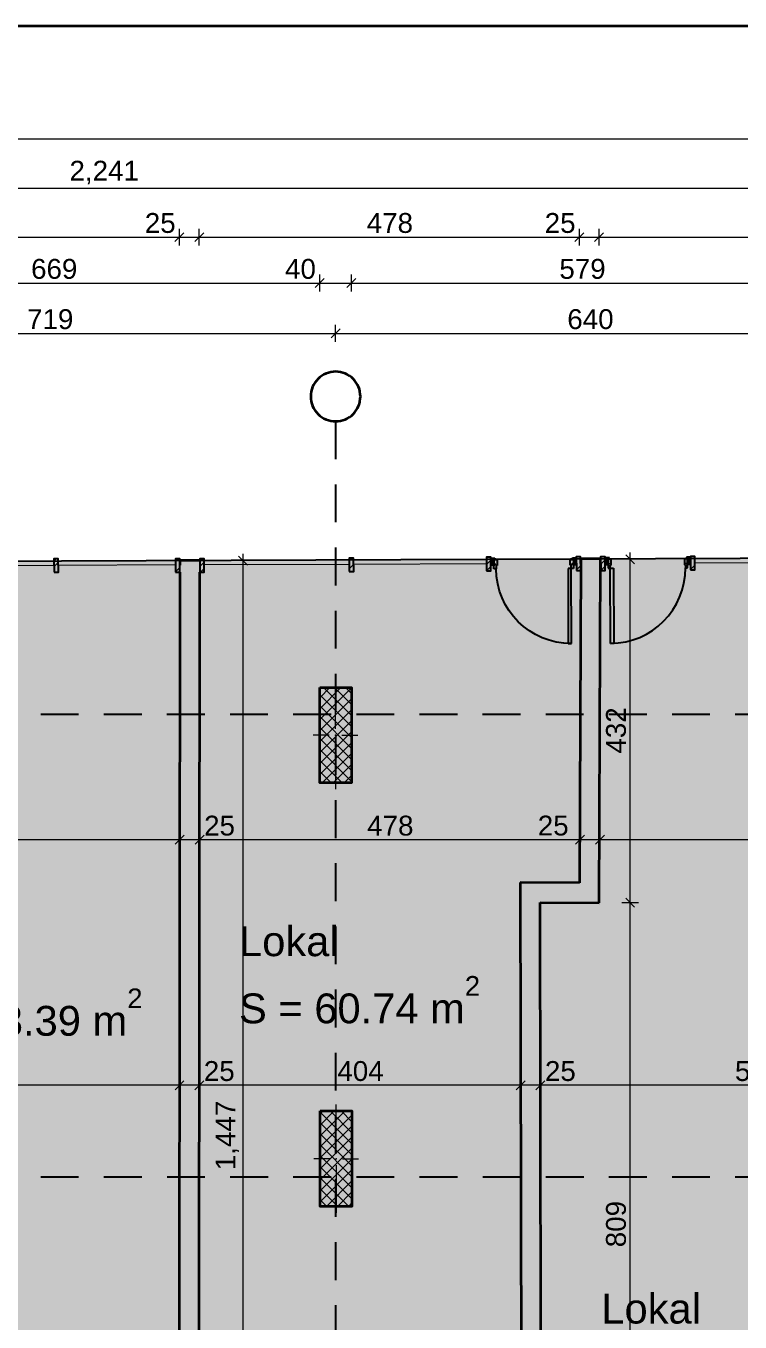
# Model space of a CAD drawing. Header units: millimetres. Extents: x -117066 to -55301, y -75598 to 14871.
# Drawn here: x -85134 to -76155, y -3110 to 13183 of the extents above; entities that cross this region are included whole.
import ezdxf

# ---------------------------------------------------------------- set-up
doc = ezdxf.new("R2010")
doc.units = ezdxf.units.MM
doc.header["$MEASUREMENT"] = 0
doc.linetypes.add('Long Dashed', pattern=[793.749976, 476.249993, -317.499983])
for name, color, linetype in [('A - Alumil', 7, 'Continuous'), ('A - Dimensionimi', 7, 'Continuous'), ('A - Muret', 7, 'Continuous'), ('A - Pllaka Perdhes', 7, 'Continuous'), ('A - Shtyllat', 7, 'Continuous')]:
    doc.layers.add(name, color=color, linetype=linetype)
for name, color, linetype, lineweight, true_color in [('A - Alumil_Pen_No__102', 7, 'Continuous', 13, 0xcccccc), ('A - Fill Zone_Pen_No__105', 7, 'Continuous', 13, 0xcae6ff), ('A - Fill Zone_Pen_No__111', 7, 'Continuous', 13, 0xccccff), ('A - Fill Zone_Pen_No__119', 7, 'Continuous', 13, 0xdecbcb), ('A - Muret_Pen_No__102', 7, 'Continuous', 13, 0xcccccc), ('A - Muret_Pen_No__159', 7, 'Continuous', 0, 0x97c9ff), ('A - Muret_Pen_No__179', 7, 'Continuous', 13, 0xb7d9ff), ('Drawing & Figure_Pen_No__58', 7, 'Continuous', 25, 0xdf0000)]:
    doc.layers.add(name, color=color, linetype=linetype, lineweight=lineweight, true_color=true_color)
for name, color, linetype, lineweight in [('A - Alumil_Pen_No__42', 8, 'Continuous', 25), ('A - Dimensionimi_Pen_No__1', 7, 'Continuous', 13), ('A - Fill Zone_Pen_No__1', 7, 'Continuous', 13), ('A - Muret_Pen_No__7', 7, 'Continuous', 35), ('A - Pllaka Perdhes_Pen_No__42', 8, 'Continuous', 25), ('A - Shtyllat_Pen_No__1', 7, 'Continuous', 13), ('A - Shtyllat_Pen_No__7', 7, 'Continuous', 35), ('ARCHICAD Doors_Pen_No__42', 8, 'Continuous', 25), ('Drawing & Figure_Pen_No__7', 7, 'Continuous', 35)]:
    doc.layers.add(name, color=color, linetype=linetype, lineweight=lineweight)
doc.styles.add('GENERATED_STYLE_1', font='arial.ttf')
doc.styles.add('GENERATED_STYLE_2', font='arial.ttf')
doc.dimstyles.new('GENERATED_STYLE__1', dxfattribs={"dimtxt": 249.749994, "dimasz": 106.875, "dimexe": 0.18, "dimexo": 100000, "dimgap": 0.09, "dimtad": 1, "dimtih": 1, "dimtoh": 1, "dimdec": 0, "dimlfac": 0.1, "dimzin": 0, "dimdsep": 46, "dimtxsty": 'GENERATED_STYLE_1', "dimblk": 'ARROWHEAD_6', "dimblk1": 'ARROWHEAD_6', "dimblk2": 'ARROWHEAD_6', "dimcen": 0.09, "dimclrd": 7, "dimclre": 7, "dimclrt": 7, "dimadec": 0, "dimazin": 0, "dimtfac": 1, "dimtdec": 4, "dimtmove": 0, "dimatfit": 3, "dimfxl": 0, "dimtolj": 1, "dimtzin": 0, "dimarcsym": 0})
doc.dimstyles.new('GENERATED_STYLE__2', dxfattribs={"dimtxt": 249.749994, "dimasz": 106.875, "dimexe": 0.18, "dimexo": 100000, "dimgap": 0.09, "dimtad": 1, "dimdec": 0, "dimlfac": 0.1, "dimzin": 0, "dimdsep": 46, "dimtxsty": 'GENERATED_STYLE_1', "dimblk": 'ARROWHEAD_6', "dimblk1": 'ARROWHEAD_6', "dimblk2": 'ARROWHEAD_6', "dimcen": 0.09, "dimclrd": 7, "dimclre": 7, "dimclrt": 7, "dimadec": 0, "dimazin": 0, "dimtfac": 1, "dimtdec": 4, "dimtmove": 0, "dimatfit": 3, "dimfxl": 0, "dimtolj": 1, "dimtzin": 0, "dimarcsym": 0})
doc.dimstyles.new('GENERATED_STYLE__3', dxfattribs={"dimtxt": 249.749994, "dimasz": 106.875, "dimexe": 0.18, "dimexo": 100000, "dimgap": 0.09, "dimtad": 1, "dimtih": 1, "dimtoh": 1, "dimdec": 0, "dimlfac": 0.1, "dimzin": 0, "dimdsep": 46, "dimtxsty": 'GENERATED_STYLE_1', "dimblk": 'ARROWHEAD_6', "dimblk1": 'ARROWHEAD_6', "dimblk2": 'ARROWHEAD_6', "dimcen": 0.09, "dimclrd": 7, "dimclre": 7, "dimclrt": 7, "dimadec": 0, "dimazin": 0, "dimtfac": 1, "dimtdec": 4, "dimtmove": 2, "dimatfit": 3, "dimfxl": 0, "dimtolj": 1, "dimtzin": 0, "dimarcsym": 0})
pattern_1 = [(45, (0, 0), (-68.94291, 68.94291), []), (135, (0, 0), (68.94291, 68.94291), [])]
pattern_2 = [(45, (0, 0), (-119.32427, 119.32427), []), (45, (-39.77, 39.77), (-119.32427, 119.32427), [])]

# ---------------------------------------------------------------- blocks, each defined once
blk = doc.blocks.new('Slab_1', base_point=(-92053, -16118))
at = {"layer": 'A - Pllaka Perdhes_Pen_No__42', "color": 8, "linetype": 'Continuous', "lineweight": 25, "flags": 128}
blk.add_lwpolyline([(-92053, -16118), (-92055, -15635), (-72965, -15608), (-72954, 6503), (-95363, 6411), (-95364, 4851), (-105764, 4831), (-105729, -19476), (-97819, -19474)], close=True, dxfattribs=at)
blk = doc.blocks.new('Wall_21', base_point=(-83072, 6462))
at = {"layer": 'A - Muret_Pen_No__102', "linetype": 'Continuous', "lineweight": 0, "true_color": 0xcccccc}
blk.add_hatch(color=254, dxfattribs=at).paths.add_polyline_path([(-83211, -8012), (-82961, -8010), (-82947, 6315), (-82948, 6462), (-83197, 6462), (-83197, 6403), (-83197, 6316), (-83197, 6316)])
at = {"layer": 'A - Muret_Pen_No__7', "color": 7, "linetype": 'Continuous', "lineweight": 35, "flags": 128}
for points in [[(-83197, 6462), (-83197, 6403)], [(-82947, 6462), (-83197, 6462)], [(-83197, 6316), (-83211, -8012)], [(-82961, -8010), (-82947, 6315)]]:
    blk.add_lwpolyline(points, dxfattribs=at)
blk = doc.blocks.new('Wall_25', base_point=(-78655, -5933))
at = {"layer": 'A - Muret_Pen_No__102', "linetype": 'Continuous', "lineweight": 0, "true_color": 0xcccccc}
blk.add_hatch(color=254, dxfattribs=at).paths.add_polyline_path([(-78655, -5933), (-78669, 2165), (-78919, 2417), (-78905, -5685)])
at = {"layer": 'A - Muret_Pen_No__7', "color": 7, "linetype": 'Continuous', "lineweight": 35, "flags": 128}
for points in [[(-78919, 2417), (-78905, -5685)], [(-78655, -5933), (-78669, 2165)]]:
    blk.add_lwpolyline(points, dxfattribs=at)
blk = doc.blocks.new('Wall_26', base_point=(-78669, 2165))
at = {"layer": 'A - Muret_Pen_No__102', "linetype": 'Continuous', "lineweight": 0, "true_color": 0xcccccc}
blk.add_hatch(color=254, dxfattribs=at).paths.add_polyline_path([(-78669, 2165), (-77926, 2160), (-78175, 2412), (-78919, 2417)])
at = {"layer": 'A - Muret_Pen_No__7', "color": 7, "linetype": 'Continuous', "lineweight": 35, "flags": 128}
for points in [[(-78175, 2412), (-78919, 2417)], [(-78669, 2165), (-77926, 2160)]]:
    blk.add_lwpolyline(points, dxfattribs=at)
blk = doc.blocks.new('Wall_27', base_point=(-77926, 2160))
at = {"layer": 'A - Muret_Pen_No__102', "linetype": 'Continuous', "lineweight": 0, "true_color": 0xcccccc}
blk.add_hatch(color=254, dxfattribs=at).paths.add_polyline_path([(-77926, 2160), (-77908, 6483), (-78158, 6484), (-78175, 2412)])
at = {"layer": 'A - Muret_Pen_No__7', "color": 7, "linetype": 'Continuous', "lineweight": 35, "flags": 128}
for points in [[(-78158, 6484), (-78175, 2412)], [(-77908, 6483), (-78158, 6484)], [(-77926, 2160), (-77908, 6483)]]:
    blk.add_lwpolyline(points, dxfattribs=at)
blk = doc.blocks.new('Door 22_2')
at = {"layer": 'ARCHICAD Doors_Pen_No__42', "color": 8, "linetype": 'Continuous', "lineweight": 25}
for p, q in [((432, 0), (432, 944)), ((432, 944), (472, 944)), ((472, 944), (472, 0)), ((-472, 0), (-500, 0)), ((-500, 0), (-500, -115)), ((-472, -40), (-472, 0)), ((472, 0), (432, 0)), ((500, 0), (472, 0)), ((472, 0), (472, -40)), ((500, -115), (500, 0)), ((-487, -46), (-537, -46)), ((-537, -46), (-537, -65)), ((-537, -65), (-487, -65)), ((-500, -65), (-537, -65)), ((-500, -65), (-537, -65)), ((-487, -115), (-537, -115)), ((-537, -115), (-537, -134)), ((-500, -115), (-537, -115)), ((-500, -115), (-537, -115)), ((-537, -134), (-487, -134)), ((-500, -115), (-500, -65)), ((-500, -115), (-500, -65)), ((-500, -115), (-460, -115)), ((-487, -65), (-487, -46)), ((-487, -134), (-487, -115)), ((-460, -40), (-472, -40)), ((-460, -115), (-460, -40)), ((472, -40), (460, -40)), ((460, -40), (460, -115)), ((460, -115), (500, -115)), ((537, -46), (487, -46)), ((487, -46), (487, -65)), ((487, -65), (537, -65)), ((537, -115), (487, -115)), ((487, -115), (487, -134)), ((487, -134), (537, -134)), ((500, -115), (500, -65)), ((500, -115), (500, -65)), ((500, -65), (537, -65)), ((500, -65), (537, -65)), ((500, -115), (537, -115)), ((500, -115), (537, -115)), ((537, -65), (537, -46)), ((537, -134), (537, -115))]:
    blk.add_line(p, q, dxfattribs=at)
blk.add_arc((472, 0), 944, 90, 180, dxfattribs=at)
blk = doc.blocks.new('Wall_35', base_point=(-77908, 6479))
at = {"layer": 'A - Muret_Pen_No__179', "linetype": 'Continuous', "lineweight": 0, "true_color": 0xc0dfff}
for points in [[(-77853, 6480), (-77852, 6430), (-77815, 6430), (-77816, 6480)], [(-76816, 6485), (-76815, 6435), (-76778, 6435), (-76779, 6485)], [(-76724, 6485), (-76723, 6435), (-75081, 6444), (-75082, 6494)], [(-75027, 6494), (-75026, 6444), (-73260, 6453), (-73260, 6503)], [(-73204, 6503), (-73205, 6503), (-73205, 6453), (-73204, 6453)]]:
    blk.add_hatch(color=254, dxfattribs=at).paths.add_polyline_path(points)
at = {"layer": 'A - Muret_Pen_No__159', "color": 151, "linetype": 'Continuous', "lineweight": 0, "true_color": 0x97c9ff}
for p, q in [((-77816, 6480), (-77853, 6480)), ((-77815, 6430), (-77852, 6430)), ((-77816, 6480), (-77815, 6430)), ((-76816, 6485), (-76779, 6485)), ((-76816, 6485), (-76815, 6435)), ((-76815, 6435), (-76778, 6435))]:
    blk.add_line(p, q, dxfattribs=at)
at = {"layer": 'A - Muret_Pen_No__159', "color": 151, "linetype": 'Continuous', "lineweight": 0, "true_color": 0x97c9ff, "flags": 128}
for points in [[(-77816, 6480), (-77853, 6480)], [(-77852, 6430), (-77815, 6430)], [(-76779, 6485), (-76816, 6485)], [(-76815, 6435), (-76778, 6435)], [(-75082, 6494), (-76724, 6485)], [(-76723, 6435), (-75081, 6444)], [(-73260, 6503), (-75027, 6494)], [(-75026, 6444), (-73260, 6453)], [(-73205, 6453), (-73204, 6453)], [(-73204, 6453), (-73204, 6503)]]:
    blk.add_lwpolyline(points, dxfattribs=at)
at = {"layer": 'ARCHICAD Doors_Pen_No__42', "color": 8, "linetype": 'Continuous', "lineweight": 25, "zscale": 1000, "rotation": 180.2903242309942}
blk.add_blockref('Door 22_2', (-77315, 6367), dxfattribs=at)
blk = doc.blocks.new('Wall_36', base_point=(-83072, 6461))
at = {"layer": 'A - Muret_Pen_No__179', "linetype": 'Continuous', "lineweight": 0, "true_color": 0xc0dfff}
for points in [[(-82893, 6462), (-82893, 6412), (-81069, 6418), (-81069, 6468)], [(-81014, 6468), (-81014, 6418), (-79343, 6424), (-79343, 6474)], [(-79288, 6474), (-79288, 6424), (-79251, 6424), (-79251, 6474)], [(-78251, 6478), (-78251, 6428), (-78214, 6428), (-78214, 6478)], [(-78158, 6478), (-78159, 6478), (-78159, 6428), (-78158, 6428)]]:
    blk.add_hatch(color=254, dxfattribs=at).paths.add_polyline_path(points)
at = {"layer": 'A - Muret_Pen_No__159', "color": 151, "linetype": 'Continuous', "lineweight": 0, "true_color": 0x97c9ff}
for p, q in [((-79251, 6474), (-79288, 6474)), ((-79251, 6424), (-79288, 6424)), ((-79251, 6474), (-79251, 6424)), ((-78251, 6478), (-78214, 6478)), ((-78251, 6478), (-78251, 6428)), ((-78251, 6428), (-78214, 6428))]:
    blk.add_line(p, q, dxfattribs=at)
at = {"layer": 'A - Muret_Pen_No__159', "color": 151, "linetype": 'Continuous', "lineweight": 0, "true_color": 0x97c9ff, "flags": 128}
for points in [[(-81069, 6468), (-82893, 6462)], [(-82893, 6412), (-81069, 6418)], [(-79343, 6474), (-81014, 6468)], [(-81014, 6418), (-79343, 6424)], [(-79251, 6474), (-79288, 6474)], [(-79288, 6424), (-79251, 6424)], [(-78214, 6478), (-78251, 6478)], [(-78251, 6428), (-78214, 6428)], [(-78159, 6428), (-78158, 6428)], [(-78158, 6428), (-78158, 6478)]]:
    blk.add_lwpolyline(points, dxfattribs=at)
at = {"layer": 'ARCHICAD Doors_Pen_No__42', "color": 8, "linetype": 'Continuous', "lineweight": 25, "xscale": -0.9999999999999997, "zscale": 1000, "rotation": 180.1980265860426}
blk.add_blockref('Door 22_2', (-78750, 6361), dxfattribs=at)
blk = doc.blocks.new('Wall_37', base_point=(-89282, 6436))
at = {"layer": 'A - Muret_Pen_No__179', "linetype": 'Continuous', "lineweight": 0, "true_color": 0xc0dfff}
for points in [[(-89103, 6436), (-89103, 6386), (-89066, 6387), (-89066, 6437)], [(-88066, 6441), (-88066, 6391), (-88029, 6391), (-88029, 6441)], [(-87974, 6441), (-87974, 6391), (-86496, 6398), (-86497, 6448)], [(-86442, 6448), (-86441, 6398), (-84781, 6405), (-84781, 6455)], [(-84726, 6455), (-84726, 6405), (-83252, 6412), (-83252, 6462)], [(-83197, 6462), (-83197, 6462), (-83197, 6412), (-83197, 6412)]]:
    blk.add_hatch(color=254, dxfattribs=at).paths.add_polyline_path(points)
at = {"layer": 'A - Muret_Pen_No__159', "color": 151, "linetype": 'Continuous', "lineweight": 0, "true_color": 0x97c9ff}
for p, q in [((-89066, 6437), (-89103, 6436)), ((-89066, 6387), (-89103, 6386)), ((-89066, 6437), (-89066, 6387)), ((-88066, 6441), (-88029, 6441)), ((-88066, 6441), (-88066, 6391)), ((-88066, 6391), (-88029, 6391))]:
    blk.add_line(p, q, dxfattribs=at)
at = {"layer": 'A - Muret_Pen_No__159', "color": 151, "linetype": 'Continuous', "lineweight": 0, "true_color": 0x97c9ff, "flags": 128}
for points in [[(-89066, 6437), (-89103, 6436)], [(-89103, 6386), (-89066, 6387)], [(-88029, 6441), (-88066, 6441)], [(-88066, 6391), (-88029, 6391)], [(-86497, 6448), (-87974, 6441)], [(-87974, 6391), (-86496, 6398)], [(-84781, 6455), (-86442, 6448)], [(-86441, 6398), (-84781, 6405)], [(-83252, 6462), (-84726, 6455)], [(-84726, 6405), (-83252, 6412)], [(-83197, 6412), (-83197, 6462)], [(-83197, 6412), (-83197, 6412)]]:
    blk.add_lwpolyline(points, dxfattribs=at)
at = {"layer": 'ARCHICAD Doors_Pen_No__42', "color": 8, "linetype": 'Continuous', "lineweight": 25, "zscale": 1000, "rotation": 180.2473296913974}
blk.add_blockref('Door 22_2', (-88565, 6324), dxfattribs=at)
blk = doc.blocks.new('Column_35', base_point=(-81234, -1057))
at = {"layer": 'A - Shtyllat', "linetype": 'Continuous', "lineweight": 0, "true_color": 0x000000}
h = blk.add_hatch(dxfattribs=at)
h.set_pattern_fill('Concrete_Block', color=18, style=0, pattern_type=2)
h.set_pattern_definition(pattern_1)
h.paths.add_polyline_path([(-81434, -457), (-81434, -1657), (-81034, -1657), (-81034, -457)])
at = {"layer": 'A - Shtyllat_Pen_No__1', "color": 7, "linetype": 'Continuous', "lineweight": 13}
for p, q in [((-81234, -977), (-81234, -377)), ((-81314, -1057), (-81514, -1057)), ((-81234, -1137), (-81234, -1737)), ((-81154, -1057), (-80954, -1057))]:
    blk.add_line(p, q, dxfattribs=at)
blk.add_point((-81234, -1057), dxfattribs=at)
at = {"layer": 'A - Shtyllat_Pen_No__7', "color": 7, "linetype": 'Continuous', "lineweight": 35, "flags": 128}
blk.add_lwpolyline([(-81434, -457), (-81034, -457), (-81034, -1657), (-81434, -1657)], close=True, dxfattribs=at)
blk = doc.blocks.new('Column_36', base_point=(-81240, 4267))
at = {"layer": 'A - Shtyllat', "linetype": 'Continuous', "lineweight": 0, "true_color": 0x000000}
h = blk.add_hatch(dxfattribs=at)
h.set_pattern_fill('Concrete_Block', color=18, style=0, pattern_type=2)
h.set_pattern_definition(pattern_1)
h.paths.add_polyline_path([(-81440, 4867), (-81440, 3667), (-81040, 3667), (-81040, 4867)])
at = {"layer": 'A - Shtyllat_Pen_No__1', "color": 7, "linetype": 'Continuous', "lineweight": 13}
for p, q in [((-81240, 4347), (-81240, 4947)), ((-81320, 4267), (-81520, 4267)), ((-81160, 4267), (-80960, 4267)), ((-81240, 4187), (-81240, 3587))]:
    blk.add_line(p, q, dxfattribs=at)
blk.add_point((-81240, 4267), dxfattribs=at)
at = {"layer": 'A - Shtyllat_Pen_No__7', "color": 7, "linetype": 'Continuous', "lineweight": 35, "flags": 128}
blk.add_lwpolyline([(-81440, 4867), (-81040, 4867), (-81040, 3667), (-81440, 3667)], close=True, dxfattribs=at)
blk = doc.blocks.new('Column_51', base_point=(-76751, 6430))
at = {"layer": 'A - Alumil_Pen_No__102', "linetype": 'Continuous', "lineweight": 13, "true_color": 0xcccccc}
h = blk.add_hatch(dxfattribs=at)
h.set_pattern_fill('Steel', color=254, style=0, pattern_type=2)
h.set_pattern_definition(pattern_2)
h.paths.add_polyline_path([(-76778, 6345), (-76723, 6345), (-76724, 6515), (-76779, 6515)])
at = {"layer": 'A - Alumil_Pen_No__42', "color": 8, "linetype": 'Continuous', "lineweight": 25, "flags": 128}
blk.add_lwpolyline([(-76778, 6345), (-76723, 6345), (-76724, 6515), (-76779, 6515)], close=True, dxfattribs=at)
blk = doc.blocks.new('Column_52', base_point=(-77880, 6424))
at = {"layer": 'A - Alumil_Pen_No__102', "linetype": 'Continuous', "lineweight": 13, "true_color": 0xcccccc}
h = blk.add_hatch(dxfattribs=at)
h.set_pattern_fill('Steel', color=254, style=0, pattern_type=2)
h.set_pattern_definition(pattern_2)
h.paths.add_polyline_path([(-77907, 6339), (-77852, 6339), (-77853, 6509), (-77908, 6509)])
at = {"layer": 'A - Alumil_Pen_No__42', "color": 8, "linetype": 'Continuous', "lineweight": 25, "flags": 128}
blk.add_lwpolyline([(-77907, 6339), (-77852, 6339), (-77853, 6509), (-77908, 6509)], close=True, dxfattribs=at)
blk = doc.blocks.new('Column_53', base_point=(-78186, 6424))
at = {"layer": 'A - Alumil_Pen_No__102', "linetype": 'Continuous', "lineweight": 13, "true_color": 0xcccccc}
h = blk.add_hatch(dxfattribs=at)
h.set_pattern_fill('Steel', color=254, style=0, pattern_type=2)
h.set_pattern_definition(pattern_2)
h.paths.add_polyline_path([(-78213, 6339), (-78158, 6339), (-78159, 6509), (-78214, 6509)])
at = {"layer": 'A - Alumil_Pen_No__42', "color": 8, "linetype": 'Continuous', "lineweight": 25, "flags": 128}
blk.add_lwpolyline([(-78213, 6339), (-78158, 6339), (-78159, 6509), (-78214, 6509)], close=True, dxfattribs=at)
blk = doc.blocks.new('Column_54', base_point=(-79315, 6418))
at = {"layer": 'A - Alumil_Pen_No__102', "linetype": 'Continuous', "lineweight": 13, "true_color": 0xcccccc}
h = blk.add_hatch(dxfattribs=at)
h.set_pattern_fill('Steel', color=254, style=0, pattern_type=2)
h.set_pattern_definition(pattern_2)
h.paths.add_polyline_path([(-79342, 6333), (-79287, 6334), (-79288, 6504), (-79343, 6503)])
at = {"layer": 'A - Alumil_Pen_No__42', "color": 8, "linetype": 'Continuous', "lineweight": 25, "flags": 128}
blk.add_lwpolyline([(-79342, 6333), (-79287, 6334), (-79288, 6504), (-79343, 6503)], close=True, dxfattribs=at)
blk = doc.blocks.new('Column_55', base_point=(-81041, 6410))
at = {"layer": 'A - Alumil_Pen_No__102', "linetype": 'Continuous', "lineweight": 13, "true_color": 0xcccccc}
h = blk.add_hatch(dxfattribs=at)
h.set_pattern_fill('Steel', color=254, style=0, pattern_type=2)
h.set_pattern_definition(pattern_2)
h.paths.add_polyline_path([(-81068, 6325), (-81013, 6325), (-81014, 6495), (-81069, 6495)])
at = {"layer": 'A - Alumil_Pen_No__42', "color": 8, "linetype": 'Continuous', "lineweight": 25, "flags": 128}
blk.add_lwpolyline([(-81068, 6325), (-81013, 6325), (-81014, 6495), (-81069, 6495)], close=True, dxfattribs=at)
blk = doc.blocks.new('Column_56', base_point=(-82920, 6400))
at = {"layer": 'A - Alumil_Pen_No__102', "linetype": 'Continuous', "lineweight": 13, "true_color": 0xcccccc}
h = blk.add_hatch(dxfattribs=at)
h.set_pattern_fill('Steel', color=254, style=0, pattern_type=2)
h.set_pattern_definition(pattern_2)
h.paths.add_polyline_path([(-82947, 6315), (-82892, 6315), (-82893, 6485), (-82948, 6485)])
at = {"layer": 'A - Alumil_Pen_No__42', "color": 8, "linetype": 'Continuous', "lineweight": 25, "flags": 128}
blk.add_lwpolyline([(-82947, 6315), (-82892, 6315), (-82893, 6485), (-82948, 6485)], close=True, dxfattribs=at)
blk = doc.blocks.new('Column_62', base_point=(-84754, 6401))
at = {"layer": 'A - Alumil_Pen_No__102', "linetype": 'Continuous', "lineweight": 13, "true_color": 0xcccccc}
h = blk.add_hatch(dxfattribs=at)
h.set_pattern_fill('Steel', color=254, style=0, pattern_type=2)
h.set_pattern_definition(pattern_2)
h.paths.add_polyline_path([(-84781, 6316), (-84726, 6316), (-84727, 6486), (-84782, 6486)])
at = {"layer": 'A - Alumil_Pen_No__42', "color": 8, "linetype": 'Continuous', "lineweight": 25, "flags": 128}
blk.add_lwpolyline([(-84781, 6316), (-84726, 6316), (-84727, 6486), (-84782, 6486)], close=True, dxfattribs=at)
blk = doc.blocks.new('Column_63', base_point=(-83225, 6401))
at = {"layer": 'A - Alumil_Pen_No__102', "linetype": 'Continuous', "lineweight": 13, "true_color": 0xcccccc}
h = blk.add_hatch(dxfattribs=at)
h.set_pattern_fill('Steel', color=254, style=0, pattern_type=2)
h.set_pattern_definition(pattern_2)
h.paths.add_polyline_path([(-83252, 6316), (-83197, 6316), (-83197, 6486), (-83252, 6486)])
at = {"layer": 'A - Alumil_Pen_No__42', "color": 8, "linetype": 'Continuous', "lineweight": 25, "flags": 128}
blk.add_lwpolyline([(-83252, 6316), (-83197, 6316), (-83197, 6486), (-83252, 6486)], close=True, dxfattribs=at)
blk = doc.blocks.new('*D144')
at = {"layer": 'A - Dimensionimi_Pen_No__1', "color": 7, "linetype": 'Continuous', "lineweight": 13}
for p, q in [((-88372, 9375), (-88485, 9263)), ((-88428, 9213), (-88428, 9424)), ((-88428, 9319), (-81240, 9319)), ((-81184, 9375), (-81297, 9263)), ((-81240, 9213), (-81240, 9424))]:
    blk.add_line(p, q, dxfattribs=at)
at = {"layer": 'A - Dimensionimi_Pen_No__1', "color": 7, "lineweight": 13, "insert": (-85119, 9369), "char_height": 249.75, "attachment_point": 7, "style": 'GENERATED_STYLE_1'}
blk.add_mtext('\\A1;{\\pql;\\fArial|b0|i0|c0|p34;719}', dxfattribs=at)
blk = doc.blocks.new('ARROWHEAD_6')
at = {"color": 0, "linetype": 'Continuous', "lineweight": 0}
for p, q in [((0, 0), (-1, 0)), ((-0.5, -0.5), (0.5, 0.5))]:
    blk.add_line(p, q, dxfattribs=at)
blk = doc.blocks.new('*D145')
at = {"layer": 'A - Dimensionimi_Pen_No__1', "color": 7, "linetype": 'Continuous', "lineweight": 13}
for p, q in [((-81184, 9375), (-81297, 9263)), ((-81240, 9213), (-81240, 9424)), ((-81240, 9319), (-74845, 9319)), ((-74789, 9375), (-74901, 9263)), ((-74845, 9213), (-74845, 9424))]:
    blk.add_line(p, q, dxfattribs=at)
at = {"layer": 'A - Dimensionimi_Pen_No__1', "color": 7, "lineweight": 13, "insert": (-78327, 9369), "char_height": 249.75, "attachment_point": 7, "style": 'GENERATED_STYLE_1'}
blk.add_mtext('\\A1;{\\pql;\\fArial|b0|i0|c0|p34;640}', dxfattribs=at)
blk = doc.blocks.new('*D154')
at = {"layer": 'A - Dimensionimi_Pen_No__1', "color": 7, "linetype": 'Continuous', "lineweight": 13}
for p, q in [((-88073, 10008), (-88185, 9895)), ((-88129, 9846), (-88129, 10057)), ((-88129, 9951), (-81440, 9951)), ((-81384, 10008), (-81497, 9895)), ((-81440, 9846), (-81440, 10057))]:
    blk.add_line(p, q, dxfattribs=at)
at = {"layer": 'A - Dimensionimi_Pen_No__1', "color": 7, "lineweight": 13, "char_height": 249.75, "attachment_point": 7, "style": 'GENERATED_STYLE_1'}
for s, insert in [('\\A1;{\\pql;\\fArial|b0|i0|c0|p34;669}', (-85069, 10001)), ('\\A1;{\\pql;\\fArial|b0|i0|c0|p34;40}', (-81876, 10001))]:
    blk.add_mtext(s, dxfattribs=dict(at, insert=insert))
blk = doc.blocks.new('*D155')
at = {"layer": 'A - Dimensionimi_Pen_No__1', "color": 7, "linetype": 'Continuous', "lineweight": 13}
for p, q in [((-81384, 10008), (-81497, 9895)), ((-81440, 9846), (-81440, 10057)), ((-81440, 9951), (-81040, 9951)), ((-80984, 10008), (-81097, 9895)), ((-81040, 9846), (-81040, 10057))]:
    blk.add_line(p, q, dxfattribs=at)
blk = doc.blocks.new('*D156')
at = {"layer": 'A - Dimensionimi_Pen_No__1', "color": 7, "linetype": 'Continuous', "lineweight": 13}
for p, q in [((-80984, 10008), (-81097, 9895)), ((-81040, 9846), (-81040, 10057)), ((-81040, 9951), (-75245, 9951)), ((-75189, 10008), (-75302, 9895)), ((-75245, 9846), (-75245, 10057))]:
    blk.add_line(p, q, dxfattribs=at)
at = {"layer": 'A - Dimensionimi_Pen_No__1', "color": 7, "lineweight": 13, "insert": (-78427, 10001), "char_height": 249.75, "attachment_point": 7, "style": 'GENERATED_STYLE_1'}
blk.add_mtext('\\A1;{\\pql;\\fArial|b0|i0|c0|p34;579}', dxfattribs=at)
blk = doc.blocks.new('*D166')
at = {"layer": 'A - Dimensionimi_Pen_No__1', "color": 7, "linetype": 'Continuous', "lineweight": 13}
for p, q in [((-89163, 10422), (-89163, 10633)), ((-83204, 10422), (-83204, 10633)), ((-89107, 10584), (-89219, 10472)), ((-89163, 10528), (-83204, 10528)), ((-83148, 10584), (-83260, 10472))]:
    blk.add_line(p, q, dxfattribs=at)
at = {"layer": 'A - Dimensionimi_Pen_No__1', "color": 7, "lineweight": 13, "char_height": 249.75, "attachment_point": 7, "style": 'GENERATED_STYLE_1'}
for s, insert in [('\\A1;{\\pql;\\fArial|b0|i0|c0|p34;596}', (-86468, 10578)), ('\\A1;{\\pql;\\fArial|b0|i0|c0|p34;25}', (-83639, 10578))]:
    blk.add_mtext(s, dxfattribs=dict(at, insert=insert))
blk = doc.blocks.new('*D167')
at = {"layer": 'A - Dimensionimi_Pen_No__1', "color": 7, "linetype": 'Continuous', "lineweight": 13}
for p, q in [((-83204, 10422), (-83204, 10633)), ((-82954, 10422), (-82954, 10633)), ((-83148, 10584), (-83260, 10472)), ((-83204, 10528), (-82954, 10528)), ((-82898, 10584), (-83010, 10472))]:
    blk.add_line(p, q, dxfattribs=at)
blk = doc.blocks.new('*D168')
at = {"layer": 'A - Dimensionimi_Pen_No__1', "color": 7, "linetype": 'Continuous', "lineweight": 13}
for p, q in [((-82954, 10422), (-82954, 10633)), ((-78175, 10422), (-78175, 10633)), ((-82898, 10584), (-83010, 10472)), ((-82954, 10528), (-78175, 10528)), ((-78119, 10584), (-78232, 10472))]:
    blk.add_line(p, q, dxfattribs=at)
at = {"layer": 'A - Dimensionimi_Pen_No__1', "color": 7, "lineweight": 13, "char_height": 249.75, "attachment_point": 7, "style": 'GENERATED_STYLE_1'}
for s, insert in [('\\A1;{\\pql;\\fArial|b0|i0|c0|p34;478}', (-80849, 10578)), ('\\A1;{\\pql;\\fArial|b0|i0|c0|p34;25}', (-78611, 10578))]:
    blk.add_mtext(s, dxfattribs=dict(at, insert=insert))
blk = doc.blocks.new('*D169')
at = {"layer": 'A - Dimensionimi_Pen_No__1', "color": 7, "linetype": 'Continuous', "lineweight": 13}
for p, q in [((-78175, 10422), (-78175, 10633)), ((-77926, 10422), (-77926, 10633)), ((-78119, 10584), (-78232, 10472)), ((-78175, 10528), (-77926, 10528)), ((-77870, 10584), (-77983, 10472))]:
    blk.add_line(p, q, dxfattribs=at)
blk = doc.blocks.new('*D170')
at = {"layer": 'A - Dimensionimi_Pen_No__1', "color": 7, "linetype": 'Continuous', "lineweight": 13}
for p, q in [((-77926, 10422), (-77926, 10633)), ((-73204, 10422), (-73204, 10633)), ((-77870, 10584), (-77983, 10472)), ((-77926, 10528), (-73204, 10528)), ((-73148, 10584), (-73261, 10472))]:
    blk.add_line(p, q, dxfattribs=at)
at = {"layer": 'A - Dimensionimi_Pen_No__1', "color": 7, "lineweight": 13, "insert": (-75850, 10578), "char_height": 249.75, "attachment_point": 7, "style": 'GENERATED_STYLE_1'}
blk.add_mtext('\\A1;{\\pql;\\fArial|b0|i0|c0|p34;472}', dxfattribs=at)
blk = doc.blocks.new('*D173')
at = {"layer": 'A - Dimensionimi_Pen_No__1', "color": 7, "linetype": 'Continuous', "lineweight": 13}
for p, q in [((-95364, 11037), (-95364, 11248)), ((-72954, 11037), (-72954, 11248)), ((-95308, 11198), (-95420, 11086)), ((-95364, 11142), (-72954, 11142)), ((-72898, 11198), (-73011, 11086))]:
    blk.add_line(p, q, dxfattribs=at)
at = {"layer": 'A - Dimensionimi_Pen_No__1', "color": 7, "lineweight": 13, "insert": (-84586, 11192), "char_height": 249.75, "attachment_point": 7, "style": 'GENERATED_STYLE_1'}
blk.add_mtext('\\A1;{\\pql;\\fArial|b0|i0|c0|p34;2,241}', dxfattribs=at)
blk = doc.blocks.new('*D175')
at = {"layer": 'A - Dimensionimi_Pen_No__1', "color": 7, "linetype": 'Continuous', "lineweight": 13}
for p, q in [((-105848, 11764), (-105764, 11764)), ((-105707, 11820), (-105820, 11708)), ((-105764, 11658), (-105764, 11869)), ((-105764, 11764), (-70004, 11764)), ((-70061, 11708), (-69948, 11820)), ((-70004, 11658), (-70004, 11869)), ((-70004, 11764), (-69920, 11764))]:
    blk.add_line(p, q, dxfattribs=at)
at = {"layer": 'A - Dimensionimi_Pen_No__1', "color": 7, "lineweight": 13, "insert": (-88311, 11814), "char_height": 249.75, "attachment_point": 7, "style": 'GENERATED_STYLE_1'}
blk.add_mtext('\\A1;{\\pql;\\fArial|b0|i0|c0|p34;3,576}', dxfattribs=at)
blk = doc.blocks.new('*D239')
at = {"layer": 'A - Dimensionimi_Pen_No__1', "color": 7, "linetype": 'Continuous', "lineweight": 13}
for p, q in [((-73205, -132), (-78665, -133)), ((-73261, -189), (-73148, -76)), ((-73205, -27), (-73205, -238)), ((-72955, -132), (-73205, -132)), ((-73011, -189), (-72898, -76)), ((-72955, -27), (-72955, -238)), ((-72870, -132), (-72955, -132))]:
    blk.add_line(p, q, dxfattribs=at)
at = {"layer": 'A - Dimensionimi_Pen_No__1', "color": 7, "lineweight": 13, "insert": (-72898, -82), "char_height": 249.75, "attachment_point": 7, "rotation": 0.0048, "style": 'GENERATED_STYLE_1'}
blk.add_mtext('\\A1;{\\pql;\\fArial|b0|i0|c0|p34;25}', dxfattribs=at)
blk = doc.blocks.new('*D240')
at = {"layer": 'A - Dimensionimi_Pen_No__1', "color": 7, "linetype": 'Continuous', "lineweight": 13}
for p, q in [((-78665, -133), (-78914, -133)), ((-78721, -189), (-78608, -77)), ((-78665, -27), (-78665, -238)), ((-73205, -132), (-78665, -133)), ((-73261, -189), (-73148, -76)), ((-73205, -27), (-73205, -238))]:
    blk.add_line(p, q, dxfattribs=at)
at = {"layer": 'A - Dimensionimi_Pen_No__1', "color": 7, "lineweight": 13, "char_height": 249.75, "attachment_point": 7, "rotation": 0.0048, "style": 'GENERATED_STYLE_1'}
for s, insert in [('\\A1;{\\pql;\\fArial|b0|i0|c0|p34;25}', (-78608, -83)), ('\\A1;{\\pql;\\fArial|b0|i0|c0|p34;546}', (-76219, -83))]:
    blk.add_mtext(s, dxfattribs=dict(at, insert=insert))
blk = doc.blocks.new('*D241')
at = {"layer": 'A - Dimensionimi_Pen_No__1', "color": 7, "linetype": 'Continuous', "lineweight": 13}
for p, q in [((-78971, -189), (-78858, -77)), ((-78914, -27), (-78914, -238)), ((-78665, -133), (-78914, -133)), ((-78721, -189), (-78608, -77)), ((-78665, -27), (-78665, -238))]:
    blk.add_line(p, q, dxfattribs=at)
blk = doc.blocks.new('*D242')
at = {"layer": 'A - Dimensionimi_Pen_No__1', "color": 7, "linetype": 'Continuous', "lineweight": 13}
for p, q in [((-83009, -189), (-82897, -77)), ((-82953, -28), (-82953, -239)), ((-78914, -133), (-82953, -133)), ((-78971, -189), (-78858, -77)), ((-78914, -27), (-78914, -238)), ((-78665, -133), (-78914, -133))]:
    blk.add_line(p, q, dxfattribs=at)
at = {"layer": 'A - Dimensionimi_Pen_No__1', "color": 7, "lineweight": 13, "char_height": 249.75, "attachment_point": 7, "rotation": 0.0048, "style": 'GENERATED_STYLE_1'}
for s, insert in [('\\A1;{\\pql;\\fArial|b0|i0|c0|p34;25}', (-82897, -83)), ('\\A1;{\\pql;\\fArial|b0|i0|c0|p34;404}', (-81218, -83))]:
    blk.add_mtext(s, dxfattribs=dict(at, insert=insert))
blk = doc.blocks.new('*D243')
at = {"layer": 'A - Dimensionimi_Pen_No__1', "color": 7, "linetype": 'Continuous', "lineweight": 13}
for p, q in [((-83259, -189), (-83147, -77)), ((-83203, -28), (-83203, -239)), ((-82953, -133), (-83203, -133)), ((-83009, -189), (-82897, -77)), ((-82953, -28), (-82953, -239))]:
    blk.add_line(p, q, dxfattribs=at)
blk = doc.blocks.new('*D244')
at = {"layer": 'A - Dimensionimi_Pen_No__1', "color": 7, "linetype": 'Continuous', "lineweight": 13}
for p, q in [((-89219, -190), (-89107, -77)), ((-89163, -28), (-89163, -239)), ((-83203, -133), (-89163, -134)), ((-83259, -189), (-83147, -77)), ((-83203, -28), (-83203, -239)), ((-82953, -133), (-83203, -133))]:
    blk.add_line(p, q, dxfattribs=at)
at = {"layer": 'A - Dimensionimi_Pen_No__1', "color": 7, "lineweight": 13, "char_height": 249.75, "attachment_point": 7, "rotation": 0.0048, "style": 'GENERATED_STYLE_1'}
for s, insert in [('\\A1;{\\pql;\\fArial|b0|i0|c0|p34;25}', (-89107, -84)), ('\\A1;{\\pql;\\fArial|b0|i0|c0|p34;596}', (-86467, -84))]:
    blk.add_mtext(s, dxfattribs=dict(at, insert=insert))
blk = doc.blocks.new('*D254')
at = {"layer": 'A - Dimensionimi_Pen_No__1', "color": 7, "linetype": 'Continuous', "lineweight": 13}
for p, q in [((-77973, 2897), (-77861, 3009)), ((-73204, 2953), (-77917, 2953)), ((-73260, 2897), (-73148, 3009)), ((-73204, 3059), (-73204, 2848)), ((-72954, 2953), (-73204, 2953))]:
    blk.add_line(p, q, dxfattribs=at)
at = {"layer": 'A - Dimensionimi_Pen_No__1', "color": 7, "lineweight": 13, "insert": (-75845, 3003), "char_height": 249.75, "attachment_point": 7, "rotation": 0.0048, "style": 'GENERATED_STYLE_1'}
blk.add_mtext('\\A1;{\\pql;\\fArial|b0|i0|c0|p34;471}', dxfattribs=at)
blk = doc.blocks.new('*D255')
at = {"layer": 'A - Dimensionimi_Pen_No__1', "color": 7, "linetype": 'Continuous', "lineweight": 13}
for p, q in [((-78223, 2896), (-78111, 3009)), ((-78167, 3058), (-78167, 2847)), ((-77917, 2953), (-78167, 2953)), ((-77973, 2897), (-77861, 3009)), ((-77917, 3058), (-77917, 2847)), ((-73204, 2953), (-77917, 2953))]:
    blk.add_line(p, q, dxfattribs=at)
blk = doc.blocks.new('*D256')
at = {"layer": 'A - Dimensionimi_Pen_No__1', "color": 7, "linetype": 'Continuous', "lineweight": 13}
for p, q in [((-83006, 2896), (-82893, 3009)), ((-82950, 3058), (-82950, 2847)), ((-78167, 2953), (-82950, 2952)), ((-78223, 2896), (-78111, 3009)), ((-78167, 3058), (-78167, 2847)), ((-77917, 2953), (-78167, 2953))]:
    blk.add_line(p, q, dxfattribs=at)
at = {"layer": 'A - Dimensionimi_Pen_No__1', "color": 7, "lineweight": 13, "char_height": 249.75, "attachment_point": 7, "rotation": 0.0048, "style": 'GENERATED_STYLE_1'}
for s, insert in [('\\A1;{\\pql;\\fArial|b0|i0|c0|p34;25}', (-82893, 3002)), ('\\A1;{\\pql;\\fArial|b0|i0|c0|p34;478}', (-80843, 3002)), ('\\A1;{\\pql;\\fArial|b0|i0|c0|p34;25}', (-78698, 3003))]:
    blk.add_mtext(s, dxfattribs=dict(at, insert=insert))
blk = doc.blocks.new('*D257')
at = {"layer": 'A - Dimensionimi_Pen_No__1', "color": 7, "linetype": 'Continuous', "lineweight": 13}
for p, q in [((-83200, 2952), (-89160, 2952)), ((-83256, 2896), (-83143, 3009)), ((-83200, 3058), (-83200, 2847)), ((-82950, 2952), (-83200, 2952)), ((-83006, 2896), (-82893, 3009)), ((-82950, 3058), (-82950, 2847)), ((-78167, 2953), (-82950, 2952))]:
    blk.add_line(p, q, dxfattribs=at)
blk = doc.blocks.new('*D258')
at = {"layer": 'A - Dimensionimi_Pen_No__1', "color": 7, "linetype": 'Continuous', "lineweight": 13}
for p, q in [((-89216, 2896), (-89104, 3008)), ((-89160, 3057), (-89160, 2846)), ((-83200, 2952), (-89160, 2952)), ((-83256, 2896), (-83143, 3009)), ((-83200, 3058), (-83200, 2847))]:
    blk.add_line(p, q, dxfattribs=at)
at = {"layer": 'A - Dimensionimi_Pen_No__1', "color": 7, "lineweight": 13, "char_height": 249.75, "attachment_point": 7, "rotation": 0.0048, "style": 'GENERATED_STYLE_1'}
for s, insert in [('\\A1;{\\pql;\\fArial|b0|i0|c0|p34;25}', (-89104, 3002)), ('\\A1;{\\pql;\\fArial|b0|i0|c0|p34;596}', (-86464, 3002))]:
    blk.add_mtext(s, dxfattribs=dict(at, insert=insert))
blk = doc.blocks.new('*D259')
at = {"layer": 'A - Dimensionimi_Pen_No__1', "color": 7, "linetype": 'Continuous', "lineweight": 13}
for p, q in [((-89466, 2896), (-89354, 3008)), ((-89410, 3057), (-89410, 2846)), ((-89160, 2952), (-89410, 2952)), ((-89216, 2896), (-89104, 3008)), ((-89160, 3057), (-89160, 2846)), ((-83200, 2952), (-89160, 2952))]:
    blk.add_line(p, q, dxfattribs=at)
blk = doc.blocks.new('*D295')
at = {"layer": 'A - Dimensionimi_Pen_No__1', "color": 7, "linetype": 'Continuous', "lineweight": 13}
for p, q in [((-77432, 2160), (-77643, 2160)), ((-77593, 2217), (-77481, 2104)), ((-77537, -5933), (-77537, 2160)), ((-77432, -5933), (-77643, -5933)), ((-77593, -5876), (-77481, -5989))]:
    blk.add_line(p, q, dxfattribs=at)
at = {"layer": 'A - Dimensionimi_Pen_No__1', "color": 7, "lineweight": 13, "insert": (-77587, -2170), "char_height": 249.75, "attachment_point": 7, "rotation": 90, "style": 'GENERATED_STYLE_1'}
blk.add_mtext('\\A1;{\\pql;\\fArial|b0|i0|c0|p34;809}', dxfattribs=at)
blk = doc.blocks.new('*D296')
at = {"layer": 'A - Dimensionimi_Pen_No__1', "color": 7, "linetype": 'Continuous', "lineweight": 13}
for p, q in [((-77481, 6423), (-77593, 6536)), ((-77537, 6480), (-77537, 6564)), ((-77432, 6480), (-77643, 6480)), ((-77537, 2160), (-77537, 6480)), ((-77432, 2160), (-77643, 2160)), ((-77593, 2217), (-77481, 2104))]:
    blk.add_line(p, q, dxfattribs=at)
at = {"layer": 'A - Dimensionimi_Pen_No__1', "color": 7, "lineweight": 13, "insert": (-77587, 4036), "char_height": 249.75, "attachment_point": 7, "rotation": 90, "style": 'GENERATED_STYLE_1'}
blk.add_mtext('\\A1;{\\pql;\\fArial|b0|i0|c0|p34;432}', dxfattribs=at)
blk = doc.blocks.new('*D298')
at = {"layer": 'A - Dimensionimi_Pen_No__1', "color": 7, "linetype": 'Continuous', "lineweight": 13}
for p, q in [((-82348, 6406), (-82460, 6518)), ((-82404, 6462), (-82404, 6546)), ((-82299, 6462), (-82509, 6462)), ((-82404, -8010), (-82404, 6462)), ((-82460, -7954), (-82348, -8066)), ((-82299, -8010), (-82509, -8010))]:
    blk.add_line(p, q, dxfattribs=at)
at = {"layer": 'A - Dimensionimi_Pen_No__1', "color": 7, "lineweight": 13, "insert": (-82454, -1201), "char_height": 249.75, "attachment_point": 7, "rotation": 90, "style": 'GENERATED_STYLE_1'}
blk.add_mtext('\\A1;{\\pql;\\fArial|b0|i0|c0|p34;1,447}', dxfattribs=at)

msp = doc.modelspace()

# ---------------------------------------------------------------- hatches: boundary and pattern name
at = {"layer": 'A - Fill Zone_Pen_No__105', "linetype": 'Continuous', "lineweight": 0, "true_color": 0x32393f}
msp.add_hatch(color=250, dxfattribs=at).paths.add_polyline_path([(-72954.3, 6503.3), (-72954.3, -12210.3), (-81417.5, -12210.3), (-81424.3, -7447.3), (-81038.4, -7446.7), (-81040.7, -5826.6), (-78780, -5808.6), (-78794, 2291.2), (-78050.8, 2286.2), (-78032.7, 6482.4)])
at = {"layer": 'A - Fill Zone_Pen_No__111', "linetype": 'Continuous', "lineweight": 0, "true_color": 0x33333f}
msp.add_hatch(color=250, dxfattribs=at).paths.add_polyline_path([(-78032.7, 6482.4), (-78050.8, 2286.2), (-78794, 2291.2), (-78780, -5808.6), (-81040.7, -5826.6), (-81037.6, -8008.6), (-81423.5, -8009.2), (-81423.2, -8247.9), (-83085.8, -8261.2), (-83072, 6461.7)])
at = {"layer": 'A - Fill Zone_Pen_No__119', "linetype": 'Continuous', "lineweight": 0, "true_color": 0x373232}
msp.add_hatch(color=250, dxfattribs=at).paths.add_polyline_path([(-89282, 6436.2), (-89294.1, -6449.2), (-88525.5, -6455.8), (-88540.4, -8197.8), (-89562, -8195.5), (-89567.8, -10843.7), (-91032.8, -10840.5), (-91035.9, -12259.4), (-86657.1, -12269.1), (-86648, -8146.4), (-83085.9, -8154.3), (-83072, 6461.7)])

# ---------------------------------------------------------------- linework, layer by layer
at = {"layer": 'Drawing & Figure_Pen_No__58', "color": 12, "linetype": 'Long Dashed', "lineweight": 25, "true_color": 0xdf0000}
for points in [[(-81240.3, 8213.3), (-81240.3, -21247.2)], [(-109554, 4532), (-67463, 4532)], [(-109553.3, -1283.6), (-67462.3, -1283.6)]]:
    msp.add_lwpolyline(points, dxfattribs=at)
at = {"layer": 'Drawing & Figure_Pen_No__7', "color": 7, "linetype": 'Continuous', "lineweight": 35}
msp.add_lwpolyline([(-114132.4, 13183.5), (-58196.2, 13183.5)], dxfattribs=at)
msp.add_lwpolyline([(-81240.3, 8212.8, 0.4142136), (-80927.9, 8525.3, 0.4142136), (-81240.3, 8837.8, 0.4142136), (-81552.9, 8525.3, 0.4142136)], format="xyb", close=True, dxfattribs=at)

# ---------------------------------------------------------------- block references
at = {"layer": 'A - Alumil', "color": 8, "lineweight": 25}
for name, p in [('Column_62', (-84753.7, 6400.9)), ('Column_63', (-83224.6, 6400.8)), ('Column_56', (-82920.1, 6400.2)), ('Column_55', (-81041, 6409.7)), ('Column_54', (-79315.2, 6418.5)), ('Column_53', (-78186.3, 6424.2)), ('Column_52', (-77879.9, 6424.2)), ('Column_51', (-76751, 6429.9))]:
    msp.add_blockref(name, p, dxfattribs=at)
at = {"layer": 'A - Muret', "color": 151, "lineweight": 0, "true_color": 0x97c9ff}
for name, p in [('Wall_37', (-89282, 6435.6)), ('Wall_36', (-83072, 6461.2)), ('Wall_35', (-77907.7, 6479.4))]:
    msp.add_blockref(name, p, dxfattribs=at)
at = {"layer": 'A - Muret', "color": 7, "lineweight": 35}
for name, p in [('Wall_21', (-83072, 6461.7)), ('Wall_27', (-77926.4, 2160.4)), ('Wall_25', (-78654.8, -5932.6)), ('Wall_26', (-78668.8, 2165.3))]:
    msp.add_blockref(name, p, dxfattribs=at)
at = {"layer": 'A - Pllaka Perdhes', "color": 8, "linetype": 'Continuous', "lineweight": 25}
msp.add_blockref('Slab_1', (-92052.7, -16118), dxfattribs=at)
at = {"layer": 'A - Shtyllat', "color": 7, "lineweight": 35}
for name, p in [('Column_36', (-81240.3, 4266.9)), ('Column_35', (-81234.3, -1057))]:
    msp.add_blockref(name, p, dxfattribs=at)

# ---------------------------------------------------------------- texts
at = {"layer": 'A - Fill Zone_Pen_No__1', "color": 7, "lineweight": 13, "char_height": 375, "attachment_point": 7, "style": 'GENERATED_STYLE_2'}
for s, insert in [('{\\fArial|b0|i0|c0|p34;Lokal^MS = 60.74 m{\\H0.66x;\\S2^  ;}}', (-82454.2, 640.1)), ('{\\fArial|b0|i0|c0|p34;Lokal^MS = 103.39 m{\\H0.66x;\\S2^  ;}}', (-86990.4, 483.9)), ('{\\fArial|b0|i0|c0|p34;Lokal^MS = 122.17 m{\\H0.66x;\\S2^  ;}}', (-77898.8, -3978.3))]:
    msp.add_mtext(s, dxfattribs=dict(at, insert=insert))

# ---------------------------------------------------------------- dimensions: what is measured, and where the dimension line sits
at = {"layer": 'A - Dimensionimi', "color": 7, "linetype": 'Continuous', "lineweight": 13}
for base, p1, p2, picture, middle in [((-70004.3, 11763.8), (-105763.7, 11142.2), (-70004.3, 11142.2), '*D175', (-87891.4, 11938.7)), ((-72954.3, 11142.2), (-95363.9, 6440.2), (-72954.3, 6503.3), '*D173', (-84166.5, 11317.1)), ((-83203.9, 10527.9), (-89163.1, -6.6), (-83203.9, -899.6), '*D166', (-86182.2, 10702.7)), ((-78175.3, 10527.9), (-82953.9, -899.8), (-78175.3, 2412), '*D168', (-80563.3, 10702.7)), ((-73204.3, 10527.9), (-77926.4, 2160.4), (-73204.3, 6503.3), '*D170', (-75564, 10702.7)), ((-82953.9, 10527.9), (-83203.9, -899.6), (-82953.9, -899.8), '*D167', (-83448.8, 10702.7)), ((-77926.4, 10527.9), (-78175.3, 2412), (-77926.4, 2160.4), '*D169', (-78420.2, 10702.7)), ((-81440.4, 9951.4), (-88128.9, 4856.7), (-81440.4, 4866.9), '*D154', (-84783.4, 10126.2)), ((-75245.5, 9951.4), (-81040.4, 4866.9), (-75245.5, 4875.2), '*D156', (-78141.6, 10126.2)), ((-81040.4, 9951.4), (-81440.4, 4866.9), (-81040.4, 4866.9), '*D155', (-81685.3, 10126.2)), ((-81240.3, 9318.8), (-88428.4, 7420.5), (-81240.3, 7420.5), '*D144', (-84833, 9493.6)), ((-74845, 9318.8), (-81240.3, 7420.5), (-74845, 7233.7), '*D145', (-78041.4, 9493.6))]:
    dim = msp.add_linear_dim(base=base, p1=p1, p2=p2, dimstyle='GENERATED_STYLE__1', dxfattribs=at)
    dim.commit()
    dim.dimension.update_dxf_attribs({"geometry": picture, "text_midpoint": middle, "dimtype": 160})
for base, p1, p2, angle, dimstyle, picture, middle, turn in [((-82404, 6461.9), (-90132.6, -8010.2), (-90042, 6461.9), 90, 'GENERATED_STYLE__2', '*D298', (-82578.8, -781.6), 90), ((-77537.1, 6479.7), (-83761.1, 2160.4), (-83685.5, 6479.7), 90, 'GENERATED_STYLE__2', '*D296', (-77712, 4321.3), 90), ((-77917.2, 2952.8), (-73204.3, 4948.1), (-77917.3, 4267.4), 180.00479, 'GENERATED_STYLE__1', '*D254', (-75559.4, 3127.8), 0.00479), ((-82949.5, 2952.3), (-78167.2, 4284.2), (-82949.6, 3739.7), 180.00479, 'GENERATED_STYLE__1', '*D256', (-80557, 3127.4), 0.00479), ((-78167.1, 2952.7), (-77917.3, 4267.4), (-78167.2, 4284.2), 180.00479, 'GENERATED_STYLE__3', '*D255', (-78507.3, 3127.6), 0.00479), ((-89159.9, 2951.8), (-83199.6, 3722.7), (-89159.9, 3348.3), 180.00479, 'GENERATED_STYLE__1', '*D258', (-86178.4, 3126.9), 0.00479), ((-83199.5, 2952.3), (-82949.6, 3739.7), (-83199.6, 3722.7), 180.00479, 'GENERATED_STYLE__1', '*D257', (-82702.9, 3127.2), 0.00479), ((-89409.9, 2951.8), (-89159.9, 3348.3), (-89409.9, 3348.3), 180.00479, 'GENERATED_STYLE__1', '*D259', (-88913.3, 3126.7), 0.00479), ((-77537.1, 2160.4), (-84489.5, -5932.6), (-83761.1, 2160.4), 90, 'GENERATED_STYLE__2', '*D295', (-77712, -1884.8), 90), ((-89163.2, -133.7), (-83203.2, -133.2), (-89163.2, -133.7), 180.00479, 'GENERATED_STYLE__1', '*D244', (-86181.9, 41.3), 0.00479), ((-82953.2, -133.2), (-78914.5, -332.3), (-82953.2, -133.2), 180.00479, 'GENERATED_STYLE__1', '*D242', (-80932.5, 41.8), 0.00479), ((-78664.6, -132.9), (-73204.3, -2853.5), (-78664.6, -237.2), 180.00479, 'GENERATED_STYLE__1', '*D240', (-75933.3, 42.2), 0.00479), ((-73204.5, -132.4), (-72954.3, -2853.5), (-73204.3, -2853.5), 180.00479, 'GENERATED_STYLE__1', '*D239', (-72707.9, 42.5), 0.00479), ((-83203.2, -133.2), (-82953.2, -133.2), (-83203.2, -133.2), 180.00479, 'GENERATED_STYLE__1', '*D243', (-82706.6, 41.6), 0.00479), ((-78914.5, -132.9), (-78664.6, -237.2), (-78914.5, -332.3), 180.00479, 'GENERATED_STYLE__1', '*D241', (-78418, 42), 0.00479)]:
    dim = msp.add_linear_dim(base=base, p1=p1, p2=p2, angle=angle, dimstyle=dimstyle, dxfattribs=at)
    dim.commit()
    dim.dimension.update_dxf_attribs({"geometry": picture, "text_midpoint": middle, "dimtype": 160, "text_rotation": turn})

doc.saveas('drawing.dxf')
